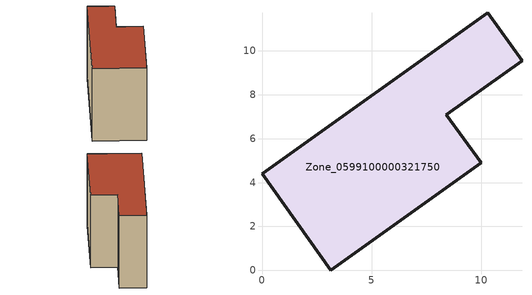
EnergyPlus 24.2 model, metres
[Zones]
Zone_0599100000321750
 floor ground (C_G): 3.13,0 0,4.39 10.28,11.74 11.85,9.55 8.41,7.1 9.98,4.9 z0
 wall outside (C_F): 11.85,9.55 10.28,11.74 0,4.39 3.13,0 9.98,4.9 8.41,7.1 11.85,9.55 z0:8.22
 roof outside (C_R): 9.98,4.9 8.41,7.1 11.85,9.55 10.28,11.74 0,4.39 3.13,0 z8.22
[BUILDING]
Pand.0599100000321750: North Axis=0; Terrain=City; Loads Convergence Tolerance Value=0.04; Temperature Convergence Tolerance Value=0.4; Solar Distribution=FullExterior; Maximum Number of Warmup Days=25; Minimum Number of Warmup Days=1
[Site:Location]
Rotterdam.The.Hague.AP_ZH_NLD Design_Conditions: Latitude=51.96; Longitude=4.45; Time Zone=1; Elevation=-4.5
[SITE:GROUNDTEMPERATURE:BUILDINGSURFACE]
18, 18, 18, 18, 18, 18, 18, 18, 18, 18, 18, 18
[MATERIAL] Thermal Absorptance=0.9; Solar Absorptance=0.7; Visible Absorptance=0.7
Name | Roughness | Thickness | Conductivity | Density | Specific Heat
G.TI.1975-1991 | MediumSmooth | 0.15 | 0.288461 | 540 | 1210
F.TI.1975-1991 | Rough | 0.3 | 0.230769 | 1920 | 840
R.TI.1975-1991 | MediumRough | 0.2 | 0.153846 | 1500 | 1000
[CONSTRUCTION]
C_G: G.TI.1975-1991
C_F: F.TI.1975-1991
C_R: R.TI.1975-1991
[ZONE]
Zone_0599100000321750: Type=1; Multiplier=1; Ceiling Height=Autocalculate; Volume=Autocalculate; Floor Area=autocalculate; Part of Total Floor Area=Yes
[ZONEINFILTRATION:DESIGNFLOWRATE]
Infil_Zone_0599100000321750: Zone or ZoneList or Space or SpaceList=Zone_0599100000321750; Schedule=AlwaysOn; Design Flow Rate Calculation Method=Flow/Area; Flow Rate per Floor Area=0.003; Constant Term Coefficient=1; Temperature Term Coefficient=0; Velocity Term Coefficient=0; Velocity Squared Term Coefficient=0
[HVACTEMPLATE:ZONE:IDEALLOADSAIRSYSTEM]
Zone_0599100000321750: Maximum Heating Supply Air Temperature=50; Minimum Cooling Supply Air Temperature=13; Maximum Heating Supply Air Humidity Ratio=0.0156; Minimum Cooling Supply Air Humidity Ratio=0.0077; Heating Limit=NoLimit; Cooling Limit=NoLimit; Dehumidification Control Type=ConstantSensibleHeatRatio; Cooling Sensible Heat Ratio=0.7; Dehumidification Setpoint=60; Humidification Control Type=None; Humidification Setpoint=30; Outdoor Air Method=None; Outdoor Air Flow Rate per Person=0.00944; Outdoor Air Flow Rate per Zone Floor Area=0; Outdoor Air Flow Rate per Zone=0; Demand Controlled Ventilation Type=None; Outdoor Air Economizer Type=NoEconomizer; Heat Recovery Type=None; Sensible Heat Recovery Effectiveness=0.7; Latent Heat Recovery Effectiveness=0.65
[ZONECONTROL:THERMOSTAT]
ThermostatControl_Zone_0599100000321750: Zone or ZoneList=Zone_0599100000321750; Control Type Schedule=DualSetpointControlType; Control 1=Thermostat_Zone_0599100000321750; Temperature Difference Between Cutout And Setpoint=0
[THERMOSTATSETPOINT:DUALSETPOINT]
Thermostat_Zone_0599100000321750: Heating Setpoint Temperature Schedule=HeatingSetpoint_Zone_0599100000321750; Cooling Setpoint Temperature Schedule=CoolingSetpoint_Zone_0599100000321750
[SCHEDULE:COMPACT]
HeatingSetpoint_Zone_0599100000321750: Through: 12/31, For: AllDays, Until: 24:00, 21
CoolingSetpoint_Zone_0599100000321750: Through: 12/31, For: AllDays, Until: 24:00, 24
DualSetpointControlType: Through: 12/31, For: AllDays, Until: 24:00, 4
AlwaysOn: Through: 12/31, For: AllDays, Until: 24:00, 1
